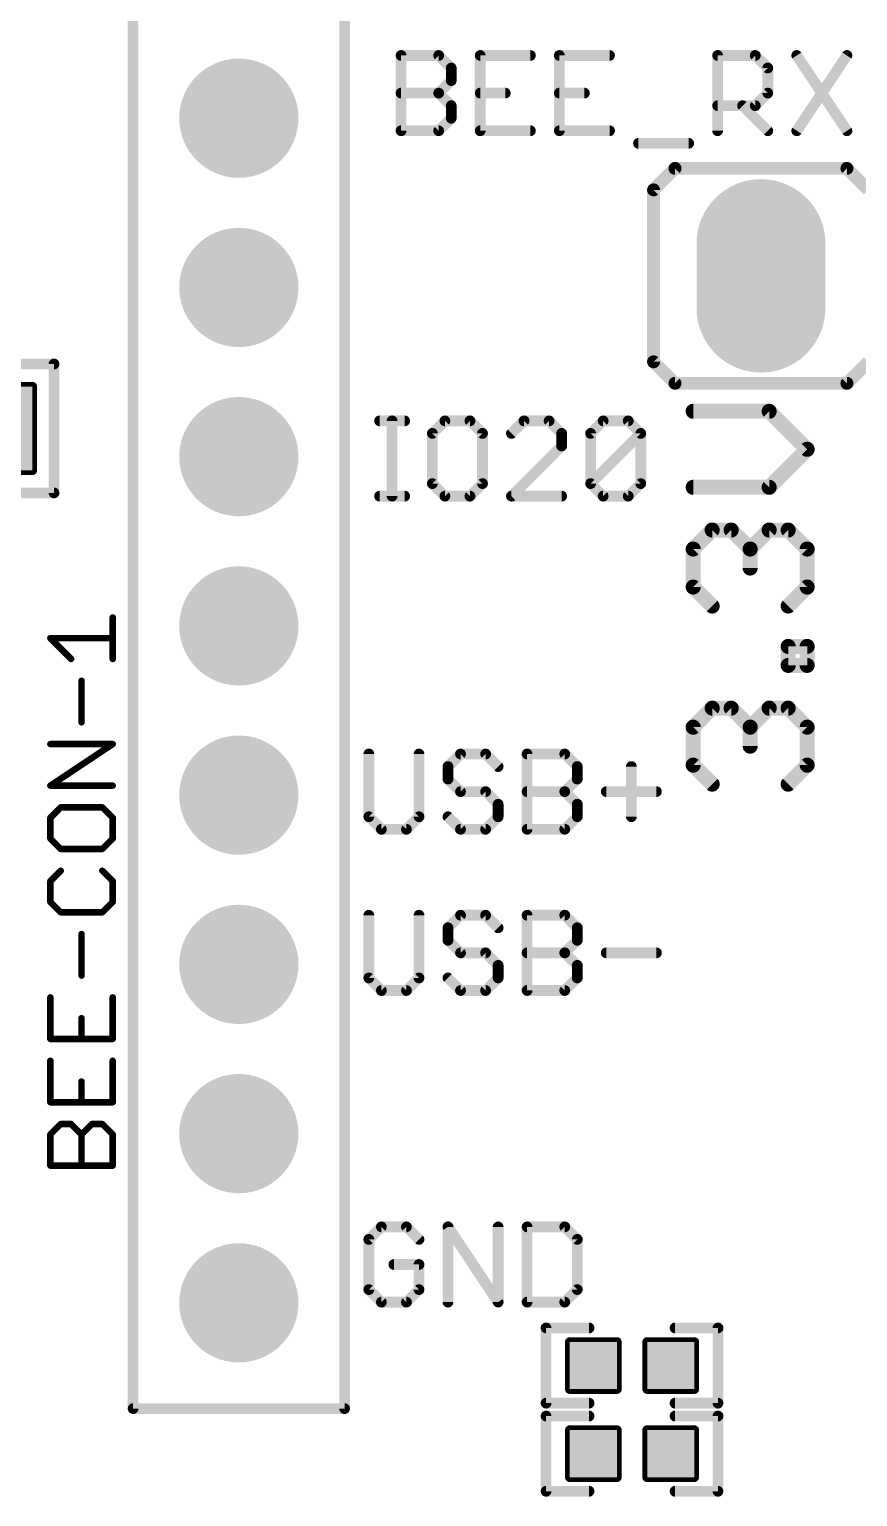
# Model space of a CAD drawing. Extents: x -15 to 107, y -79 to 1.
# Drawn here: x 59.04 to 68.83, y -52.15 to -34.81 of the extents above; entities that cross this region are included whole.
import ezdxf

# ---------------------------------------------------------------- set-up
doc = ezdxf.new("R2010")
doc.units = 0
for name, color, linetype in [('17', 82, 'CONTINUOUS'), ('21', 253, 'CONTINUOUS'), ('29', 82, 'CONTINUOUS'), ('51', 253, 'CONTINUOUS')]:
    doc.layers.add(name, color=color, linetype=linetype)

# ---------------------------------------------------------------- blocks, each defined once
blk = doc.blocks.new('ROUNDP')
at = {"const_width": 0.5}
blk.add_lwpolyline([(0, -0.25, 1), (0, 0.25, 1), (0, -0.25)], format="xyb", dxfattribs=at)
blk = doc.blocks.new('RECT')
blk.add_solid([(-0.5, -0.5), (0.5, -0.5), (-0.5, 0.5), (0.5, 0.5)])
blk = doc.blocks.new('LONGP50')
at = {"const_width": 1}
blk.add_lwpolyline([(-0.25, 0), (0.25, 0)], dxfattribs=at)
at = {"const_width": 0.5}
for points in [[(-0.25, 0.25, 1), (-0.25, -0.25)], [(0.25, -0.25, 1), (0.25, 0.25)]]:
    blk.add_lwpolyline(points, format="xyb", dxfattribs=at)
blk = doc.blocks.new('RECT192256X176000R10')
at = {"const_width": 0.055}
blk.add_lwpolyline([(0.5733, -0.495), (0.5733, 0.495, 0.4142), (0.5458, 0.5225), (-0.5458, 0.5225, 0.4142), (-0.5733, 0.495), (-0.5733, -0.495, 0.4142), (-0.5458, -0.5225), (0.5458, -0.5225, 0.4142)], format="xyb", close=True, dxfattribs=at)
blk.add_solid([(-0.5595, -0.5088), (0.5595, -0.5088), (-0.5595, 0.5088), (0.5595, 0.5088)])
blk = doc.blocks.new('RECT107290X107290R17')
at = {"const_width": 0.057}
blk.add_lwpolyline([(0.3068, -0.2783), (0.3068, 0.2783, 0.4142), (0.2783, 0.3068), (-0.2783, 0.3068, 0.4142), (-0.3068, 0.2783), (-0.3068, -0.2783, 0.4142), (-0.2783, -0.3068), (0.2783, -0.3068, 0.4142)], format="xyb", close=True, dxfattribs=at)
blk.add_solid([(-0.2925, -0.2925), (0.2925, -0.2925), (-0.2925, 0.2925), (0.2925, 0.2925)])

msp = doc.modelspace()

# ---------------------------------------------------------------- linework, layer by layer
at = {"layer": '21'}
for points, const_width in [([(60.2688, -51.1059), (60.2688, -30.6059)], 0.127), ([(62.7688, -30.6059), (62.7688, -51.1059)], 0.127), ([(63.4365, -36.0045), (63.4365, -35.1147)], 0.127), ([(63.4365, -35.1147), (63.8814, -35.1147)], 0.127), ([(63.8814, -35.1147), (64.0297, -35.263)], 0.127), ([(64.0297, -35.263), (64.0297, -35.4113)], 0.127), ([(64.9652, -35.1147), (64.372, -35.1147)], 0.127), ([(64.372, -35.1147), (64.372, -36.0045)], 0.127), ([(65.9007, -35.1147), (65.3075, -35.1147)], 0.127), ([(65.3075, -35.1147), (65.3075, -36.0045)], 0.127), ([(67.1786, -36.0045), (67.1786, -35.1147)], 0.127), ([(67.1786, -35.1147), (67.6235, -35.1147)], 0.127), ([(67.6235, -35.1147), (67.7717, -35.263)], 0.127), ([(67.7717, -35.263), (67.7717, -35.5596)], 0.127), ([(68.1141, -35.1147), (68.7073, -36.0045)], 0.127), ([(68.7073, -35.1147), (68.1141, -36.0045)], 0.127), ([(64.0297, -35.4113), (63.8814, -35.5596)], 0.127), ([(63.4365, -35.5596), (63.8814, -35.5596)], 0.127), ([(63.8814, -35.5596), (64.0297, -35.7079)], 0.127), ([(64.372, -35.5596), (64.6686, -35.5596)], 0.127), ([(65.3075, -35.5596), (65.6041, -35.5596)], 0.127), ([(67.7717, -35.5596), (67.6235, -35.7079)], 0.127), ([(64.0297, -35.7079), (64.0297, -35.8562)], 0.127), ([(67.6235, -35.7079), (67.1786, -35.7079)], 0.127), ([(67.4752, -35.7079), (67.7717, -36.0045)], 0.127), ([(64.0297, -35.8562), (63.8814, -36.0045)], 0.127), ([(63.8814, -36.0045), (63.4365, -36.0045)], 0.127), ([(64.372, -36.0045), (64.9652, -36.0045)], 0.127), ([(65.3075, -36.0045), (65.9007, -36.0045)], 0.127), ([(66.2431, -36.1528), (66.8362, -36.1528)], 0.127), ([(66.421, -36.703), (66.675, -36.449)], 0.1524), ([(68.707, -36.449), (66.675, -36.449)], 0.1524), ([(68.707, -36.449), (68.961, -36.703)], 0.1524), ([(66.421, -38.735), (66.421, -36.703)], 0.1524), ([(66.421, -38.735), (66.675, -38.989)], 0.1524), ([(68.707, -38.989), (68.961, -38.735)], 0.1524), ([(58.4454, -38.7604), (59.3344, -38.7604)], 0.127), ([(59.3344, -38.7604), (59.3344, -40.2844)], 0.127), ([(68.707, -38.989), (66.675, -38.989)], 0.1524), ([(67.788, -39.3197), (66.8898, -39.3197)], 0.1778), ([(68.2371, -39.7688), (67.788, -39.3197)], 0.1778), ([(63.1825, -39.4327), (63.4791, -39.4327)], 0.127), ([(63.3308, -40.3225), (63.3308, -39.4327)], 0.127), ([(63.9545, -39.4327), (63.8062, -39.581)], 0.127), ([(63.8062, -39.581), (63.8062, -40.1742)], 0.127), ([(64.2511, -39.4327), (63.9545, -39.4327)], 0.127), ([(64.3993, -39.581), (64.2511, -39.4327)], 0.127), ([(64.3993, -40.1742), (64.3993, -39.581)], 0.127), ([(64.89, -39.4327), (64.7417, -39.581)], 0.127), ([(65.1866, -39.4327), (64.89, -39.4327)], 0.127), ([(65.3349, -39.581), (65.1866, -39.4327)], 0.127), ([(65.3349, -39.7293), (65.3349, -39.581)], 0.127), ([(65.6772, -39.581), (65.8255, -39.4327)], 0.127), ([(65.6772, -40.1742), (65.6772, -39.581)], 0.127), ([(65.6772, -40.1742), (66.2704, -39.581)], 0.127), ([(65.8255, -39.4327), (66.1221, -39.4327)], 0.127), ([(66.1221, -39.4327), (66.2704, -39.581)], 0.127), ([(66.2704, -39.581), (66.2704, -40.1742)], 0.127), ([(64.7417, -40.3225), (65.3349, -39.7293)], 0.127), ([(67.788, -40.2179), (68.2371, -39.7688)], 0.1778), ([(59.3344, -40.2844), (58.4454, -40.2844)], 0.127), ([(63.8062, -40.1742), (63.9545, -40.3225)], 0.127), ([(64.2511, -40.3225), (64.3993, -40.1742)], 0.127), ([(65.8255, -40.3225), (65.6772, -40.1742)], 0.127), ([(66.2704, -40.1742), (66.1221, -40.3225)], 0.127), ([(66.8898, -40.2179), (67.788, -40.2179)], 0.1778), ([(63.1825, -40.3225), (63.4791, -40.3225)], 0.127), ([(63.9545, -40.3225), (64.2511, -40.3225)], 0.127), ([(65.3349, -40.3225), (64.7417, -40.3225)], 0.127), ([(66.1221, -40.3225), (65.8255, -40.3225)], 0.127), ([(66.8898, -40.9475), (67.1143, -40.723)], 0.1778), ([(67.1143, -40.723), (67.3389, -40.723)], 0.1778), ([(67.3389, -40.723), (67.5634, -40.9475)], 0.1778), ([(67.5634, -40.9475), (67.788, -40.723)], 0.1778), ([(67.788, -40.723), (68.0125, -40.723)], 0.1778), ([(68.0125, -40.723), (68.2371, -40.9475)], 0.1778), ([(66.8898, -41.3966), (66.8898, -40.9475)], 0.1778), ([(67.5634, -40.9475), (67.5634, -41.1721)], 0.1778), ([(68.2371, -40.9475), (68.2371, -41.3966)], 0.1778), ([(67.1143, -41.6212), (66.8898, -41.3966)], 0.1778), ([(68.2371, -41.3966), (68.0125, -41.6212)], 0.1778), ([(60.0278, -42.2468), (60.0278, -41.7553)], 0.0762), ([(59.5363, -42.2468), (59.2906, -42.001)], 0.0762), ([(59.2906, -42.001), (60.0278, -42.001)], 0.0762), ([(68.0125, -42.3228), (68.0125, -42.0983)], 0.1778), ([(68.0125, -42.0983), (68.2371, -42.0983)], 0.1778), ([(68.2371, -42.0983), (68.2371, -42.3228)], 0.1778), ([(68.2371, -42.3228), (68.0125, -42.3228)], 0.1778), ([(59.6592, -42.9952), (59.6592, -42.5037)], 0.0762), ([(66.8898, -43.0524), (67.1143, -42.8279)], 0.1778), ([(67.1143, -42.8279), (67.3389, -42.8279)], 0.1778), ([(67.3389, -42.8279), (67.5634, -43.0524)], 0.1778), ([(67.5634, -43.0524), (67.788, -42.8279)], 0.1778), ([(67.788, -42.8279), (68.0125, -42.8279)], 0.1778), ([(68.0125, -42.8279), (68.2371, -43.0524)], 0.1778), ([(66.8898, -43.5015), (66.8898, -43.0524)], 0.1778), ([(67.5634, -43.0524), (67.5634, -43.277)], 0.1778), ([(68.2371, -43.0524), (68.2371, -43.5015)], 0.1778), ([(59.2906, -43.7436), (60.0278, -43.2521)], 0.0762), ([(60.0278, -43.2521), (59.2906, -43.2521)], 0.0762), ([(63.0555, -43.3697), (63.0555, -44.1112)], 0.127), ([(63.6487, -44.1112), (63.6487, -43.3697)], 0.127), ([(64.1393, -43.3697), (63.991, -43.518)], 0.127), ([(64.4359, -43.3697), (64.1393, -43.3697)], 0.127), ([(64.5842, -43.518), (64.4359, -43.3697)], 0.127), ([(64.9265, -44.2595), (64.9265, -43.3697)], 0.127), ([(64.9265, -43.3697), (65.3714, -43.3697)], 0.127), ([(65.3714, -43.3697), (65.5197, -43.518)], 0.127), ([(63.991, -43.518), (63.991, -43.6663)], 0.127), ([(65.5197, -43.518), (65.5197, -43.6663)], 0.127), ([(66.1586, -43.518), (66.1586, -44.1112)], 0.127), ([(67.1143, -43.7261), (66.8898, -43.5015)], 0.1778), ([(68.2371, -43.5015), (68.0125, -43.7261)], 0.1778), ([(63.991, -43.6663), (64.1393, -43.8146)], 0.127), ([(65.5197, -43.6663), (65.3714, -43.8146)], 0.127), ([(60.0278, -43.7436), (59.2906, -43.7436)], 0.0762), ([(64.1393, -43.8146), (64.4359, -43.8146)], 0.127), ([(64.4359, -43.8146), (64.5842, -43.9629)], 0.127), ([(64.9265, -43.8146), (65.3714, -43.8146)], 0.127), ([(65.3714, -43.8146), (65.5197, -43.9629)], 0.127), ([(65.8621, -43.8146), (66.4552, -43.8146)], 0.127), ([(59.4134, -44.0005), (59.2906, -44.1234)], 0.0762), ([(59.9049, -44.0005), (59.4134, -44.0005)], 0.0762), ([(60.0278, -44.1234), (59.9049, -44.0005)], 0.0762), ([(64.5842, -43.9629), (64.5842, -44.1112)], 0.127), ([(65.5197, -43.9629), (65.5197, -44.1112)], 0.127), ([(59.2906, -44.1234), (59.2906, -44.3692)], 0.0762), ([(60.0278, -44.3692), (60.0278, -44.1234)], 0.0762), ([(63.0555, -44.1112), (63.2038, -44.2595)], 0.127), ([(63.2038, -44.2595), (63.5004, -44.2595)], 0.127), ([(63.5004, -44.2595), (63.6487, -44.1112)], 0.127), ([(64.1393, -44.2595), (63.991, -44.1112)], 0.127), ([(64.4359, -44.2595), (64.1393, -44.2595)], 0.127), ([(64.5842, -44.1112), (64.4359, -44.2595)], 0.127), ([(65.3714, -44.2595), (64.9265, -44.2595)], 0.127), ([(65.5197, -44.1112), (65.3714, -44.2595)], 0.127), ([(59.2906, -44.3692), (59.4134, -44.492)], 0.0762), ([(59.9049, -44.492), (60.0278, -44.3692)], 0.0762), ([(59.4134, -44.492), (59.9049, -44.492)], 0.0762), ([(59.4134, -44.749), (59.2906, -44.8718)], 0.0762), ([(60.0278, -44.8718), (59.9049, -44.749)], 0.0762), ([(59.2906, -44.8718), (59.2906, -45.1176)], 0.0762), ([(60.0278, -45.1176), (60.0278, -44.8718)], 0.0762), ([(59.2906, -45.1176), (59.4134, -45.2404)], 0.0762), ([(59.9049, -45.2404), (60.0278, -45.1176)], 0.0762), ([(59.4134, -45.2404), (59.9049, -45.2404)], 0.0762), ([(63.0555, -45.2747), (63.0555, -46.0162)], 0.127), ([(63.6487, -46.0162), (63.6487, -45.2747)], 0.127), ([(64.1393, -45.2747), (63.991, -45.423)], 0.127), ([(64.4359, -45.2747), (64.1393, -45.2747)], 0.127), ([(64.5842, -45.423), (64.4359, -45.2747)], 0.127), ([(64.9265, -46.1645), (64.9265, -45.2747)], 0.127), ([(64.9265, -45.2747), (65.3714, -45.2747)], 0.127), ([(65.3714, -45.2747), (65.5197, -45.423)], 0.127), ([(63.991, -45.423), (63.991, -45.5713)], 0.127), ([(65.5197, -45.423), (65.5197, -45.5713)], 0.127), ([(59.6592, -45.9889), (59.6592, -45.4974)], 0.0762), ([(63.991, -45.5713), (64.1393, -45.7196)], 0.127), ([(65.5197, -45.5713), (65.3714, -45.7196)], 0.127), ([(64.1393, -45.7196), (64.4359, -45.7196)], 0.127), ([(64.4359, -45.7196), (64.5842, -45.8679)], 0.127), ([(64.9265, -45.7196), (65.3714, -45.7196)], 0.127), ([(65.3714, -45.7196), (65.5197, -45.8679)], 0.127), ([(65.8621, -45.7196), (66.4552, -45.7196)], 0.127), ([(64.5842, -45.8679), (64.5842, -46.0162)], 0.127), ([(65.5197, -45.8679), (65.5197, -46.0162)], 0.127), ([(63.0555, -46.0162), (63.2038, -46.1645)], 0.127), ([(63.2038, -46.1645), (63.5004, -46.1645)], 0.127), ([(63.5004, -46.1645), (63.6487, -46.0162)], 0.127), ([(64.1393, -46.1645), (63.991, -46.0162)], 0.127), ([(64.4359, -46.1645), (64.1393, -46.1645)], 0.127), ([(64.5842, -46.0162), (64.4359, -46.1645)], 0.127), ([(65.3714, -46.1645), (64.9265, -46.1645)], 0.127), ([(65.5197, -46.0162), (65.3714, -46.1645)], 0.127), ([(59.2906, -46.2458), (59.2906, -46.7373)], 0.0762), ([(60.0278, -46.7373), (60.0278, -46.2458)], 0.0762), ([(59.6592, -46.7373), (59.6592, -46.4915)], 0.0762), ([(59.2906, -46.7373), (60.0278, -46.7373)], 0.0762), ([(59.2906, -46.9942), (59.2906, -47.4857)], 0.0762), ([(60.0278, -47.4857), (60.0278, -46.9942)], 0.0762), ([(59.6592, -47.4857), (59.6592, -47.2399)], 0.0762), ([(59.2906, -47.4857), (60.0278, -47.4857)], 0.0762), ([(59.2906, -47.8655), (59.4134, -47.7426)], 0.0762), ([(59.2906, -48.2341), (59.2906, -47.8655)], 0.0762), ([(59.4134, -47.7426), (59.5363, -47.7426)], 0.0762), ([(59.5363, -47.7426), (59.6592, -47.8655)], 0.0762), ([(59.6592, -47.8655), (59.7821, -47.7426)], 0.0762), ([(59.6592, -48.2341), (59.6592, -47.8655)], 0.0762), ([(59.7821, -47.7426), (59.9049, -47.7426)], 0.0762), ([(59.9049, -47.7426), (60.0278, -47.8655)], 0.0762), ([(60.0278, -47.8655), (60.0278, -48.2341)], 0.0762), ([(60.0278, -48.2341), (59.2906, -48.2341)], 0.0762), ([(63.2038, -48.9577), (63.0555, -49.106)], 0.127), ([(63.5004, -48.9577), (63.2038, -48.9577)], 0.127), ([(63.6487, -49.106), (63.5004, -48.9577)], 0.127), ([(63.991, -49.8475), (63.991, -48.9577)], 0.127), ([(63.991, -48.9577), (64.5842, -49.8475)], 0.127), ([(64.5842, -49.8475), (64.5842, -48.9577)], 0.127), ([(64.9265, -48.9577), (64.9265, -49.8475)], 0.127), ([(65.3714, -48.9577), (64.9265, -48.9577)], 0.127), ([(65.5197, -49.106), (65.3714, -48.9577)], 0.127), ([(63.0555, -49.106), (63.0555, -49.6992)], 0.127), ([(65.5197, -49.6992), (65.5197, -49.106)], 0.127), ([(63.6487, -49.4026), (63.3521, -49.4026)], 0.127), ([(63.6487, -49.6992), (63.6487, -49.4026)], 0.127), ([(63.0555, -49.6992), (63.2038, -49.8475)], 0.127), ([(63.5004, -49.8475), (63.6487, -49.6992)], 0.127), ([(65.3714, -49.8475), (65.5197, -49.6992)], 0.127), ([(63.2038, -49.8475), (63.5004, -49.8475)], 0.127), ([(64.9265, -49.8475), (65.3714, -49.8475)], 0.127), ([(65.659, -50.1523), (65.151, -50.1523)], 0.127), ([(65.151, -50.1523), (65.151, -51.0413)], 0.127), ([(67.183, -50.1523), (66.675, -50.1523)], 0.127), ([(67.183, -51.0413), (67.183, -50.1523)], 0.127), ([(65.151, -51.0413), (65.659, -51.0413)], 0.127), ([(66.675, -51.0413), (67.183, -51.0413)], 0.127), ([(62.7688, -51.1059), (60.2688, -51.1059)], 0.127), ([(65.659, -51.1937), (65.151, -51.1937)], 0.127), ([(65.151, -51.1937), (65.151, -52.0827)], 0.127), ([(67.183, -51.1937), (66.675, -51.1937)], 0.127), ([(67.183, -52.0827), (67.183, -51.1937)], 0.127), ([(65.151, -52.0827), (65.659, -52.0827)], 0.127), ([(66.675, -52.0827), (67.183, -52.0827)], 0.127)]:
    msp.add_lwpolyline(points, dxfattribs=dict(at, const_width=const_width))
for points, const_width in [([(63.4683, -35.1147, 1), (63.4047, -35.1147)], 0.0635), ([(63.4365, -35.083, 1), (63.4365, -35.1465)], 0.0635), ([(63.9038, -35.0923, 1), (63.8589, -35.1372)], 0.0635), ([(63.8814, -35.1465, 1), (63.8814, -35.083)], 0.0635), ([(64.0614, -35.263, 1), (63.9979, -35.263)], 0.0635), ([(64.372, -35.083, 1), (64.372, -35.1465)], 0.0635), ([(64.4038, -35.1147, 1), (64.3403, -35.1147)], 0.0635), ([(64.9652, -35.1465, 1), (64.9652, -35.083)], 0.0635), ([(65.3075, -35.083, 1), (65.3075, -35.1465)], 0.0635), ([(65.3393, -35.1147, 1), (65.2758, -35.1147)], 0.0635), ([(65.9007, -35.1465, 1), (65.9007, -35.083)], 0.0635), ([(67.2103, -35.1147, 1), (67.1468, -35.1147)], 0.0635), ([(67.1786, -35.083, 1), (67.1786, -35.1465)], 0.0635), ([(67.6459, -35.0923, 1), (67.601, -35.1372)], 0.0635), ([(67.6235, -35.1465, 1), (67.6235, -35.083)], 0.0635), ([(67.8035, -35.263, 1), (67.74, -35.263)], 0.0635), ([(68.1405, -35.0971, 1), (68.0877, -35.1324)], 0.0635), ([(68.7337, -35.1324, 1), (68.6808, -35.0971)], 0.0635), ([(64.0072, -35.2855, 1), (64.0521, -35.2406)], 0.0635), ([(64.0521, -35.4338, 1), (64.0072, -35.3889)], 0.0635), ([(67.7493, -35.2855, 1), (67.7942, -35.2406)], 0.0635), ([(63.4365, -35.5279, 1), (63.4365, -35.5914)], 0.0635), ([(63.9038, -35.5372, 1), (63.8589, -35.5821)], 0.0635), ([(63.8589, -35.5372, 1), (63.9038, -35.5821)], 0.0635), ([(63.8814, -35.5914, 1), (63.8814, -35.5279)], 0.0635), ([(63.9979, -35.4113, 1), (64.0614, -35.4113)], 0.0635), ([(64.372, -35.5279, 1), (64.372, -35.5914)], 0.0635), ([(64.6686, -35.5914, 1), (64.6686, -35.5279)], 0.0635), ([(65.3075, -35.5279, 1), (65.3075, -35.5914)], 0.0635), ([(65.6041, -35.5914, 1), (65.6041, -35.5279)], 0.0635), ([(67.74, -35.5596, 1), (67.8035, -35.5596)], 0.0635), ([(67.7942, -35.5821, 1), (67.7493, -35.5372)], 0.0635), ([(64.0614, -35.7079, 1), (63.9979, -35.7079)], 0.0635), ([(64.0072, -35.7304, 1), (64.0521, -35.6855)], 0.0635), ([(67.1786, -35.6762, 1), (67.1786, -35.7397)], 0.0635), ([(67.4976, -35.6855, 1), (67.4527, -35.7304)], 0.0635), ([(67.601, -35.6855, 1), (67.6459, -35.7304)], 0.0635), ([(67.6235, -35.7397, 1), (67.6235, -35.6762)], 0.0635), ([(63.9979, -35.8562, 1), (64.0614, -35.8562)], 0.0635), ([(64.0521, -35.8787, 1), (64.0072, -35.8338)], 0.0635), ([(63.4047, -36.0045, 1), (63.4683, -36.0045)], 0.0635), ([(63.4365, -35.9727, 1), (63.4365, -36.0363)], 0.0635), ([(63.8589, -35.982, 1), (63.9038, -36.027)], 0.0635), ([(63.8814, -36.0363, 1), (63.8814, -35.9727)], 0.0635), ([(64.372, -35.9727, 1), (64.372, -36.0363)], 0.0635), ([(64.3403, -36.0045, 1), (64.4038, -36.0045)], 0.0635), ([(64.9652, -36.0363, 1), (64.9652, -35.9727)], 0.0635), ([(65.3075, -35.9727, 1), (65.3075, -36.0363)], 0.0635), ([(65.2758, -36.0045, 1), (65.3393, -36.0045)], 0.0635), ([(65.9007, -36.0363, 1), (65.9007, -35.9727)], 0.0635), ([(67.1468, -36.0045, 1), (67.2103, -36.0045)], 0.0635), ([(67.7493, -36.027, 1), (67.7942, -35.982)], 0.0635), ([(68.0877, -35.9869, 1), (68.1405, -36.0221)], 0.0635), ([(68.6808, -36.0221, 1), (68.7337, -35.9869)], 0.0635), ([(66.2431, -36.121, 1), (66.2431, -36.1845)], 0.0635), ([(66.8362, -36.1845, 1), (66.8362, -36.121)], 0.0635), ([(66.675, -36.4109, 1), (66.675, -36.4871)], 0.0762), ([(66.7019, -36.4759, 1), (66.6481, -36.4221)], 0.0762), ([(68.7339, -36.4221, 1), (68.6801, -36.4759)], 0.0762), ([(68.707, -36.4871, 1), (68.707, -36.4109)], 0.0762), ([(66.4591, -36.703, 1), (66.3829, -36.703)], 0.0762), ([(66.3941, -36.6761, 1), (66.4479, -36.7299)], 0.0762), ([(66.4479, -38.7081, 1), (66.3941, -38.7619)], 0.0762), ([(59.3662, -38.7604, 1), (59.3026, -38.7604)], 0.0635), ([(59.3344, -38.7922, 1), (59.3344, -38.7287)], 0.0635), ([(66.3829, -38.735, 1), (66.4591, -38.735)], 0.0762), ([(66.675, -38.9509, 1), (66.675, -39.0271)], 0.0762), ([(66.6481, -39.0159, 1), (66.7019, -38.9621)], 0.0762), ([(68.6801, -38.9621, 1), (68.7339, -39.0159)], 0.0762), ([(68.707, -39.0271, 1), (68.707, -38.9509)], 0.0762), ([(66.8898, -39.2752, 1), (66.8898, -39.3641)], 0.0889), ([(67.8194, -39.2882, 1), (67.7566, -39.3511)], 0.0889), ([(67.788, -39.3641, 1), (67.788, -39.2752)], 0.0889), ([(63.1825, -39.401, 1), (63.1825, -39.4645)], 0.0635), ([(63.3625, -39.4327, 1), (63.299, -39.4327)], 0.0635), ([(63.4791, -39.4645, 1), (63.4791, -39.401)], 0.0635), ([(63.8379, -39.581, 1), (63.7744, -39.581)], 0.0635), ([(63.7837, -39.5586, 1), (63.8286, -39.6035)], 0.0635), ([(63.9545, -39.401, 1), (63.9545, -39.4645)], 0.0635), ([(63.9769, -39.4552, 1), (63.932, -39.4103)], 0.0635), ([(64.2735, -39.4103, 1), (64.2286, -39.4552)], 0.0635), ([(64.2511, -39.4645, 1), (64.2511, -39.401)], 0.0635), ([(64.4311, -39.581, 1), (64.3676, -39.581)], 0.0635), ([(64.3769, -39.6035, 1), (64.4218, -39.5586)], 0.0635), ([(64.7192, -39.5586, 1), (64.7641, -39.6035)], 0.0635), ([(64.89, -39.401, 1), (64.89, -39.4645)], 0.0635), ([(64.9124, -39.4552, 1), (64.8675, -39.4103)], 0.0635), ([(65.209, -39.4103, 1), (65.1641, -39.4552)], 0.0635), ([(65.1866, -39.4645, 1), (65.1866, -39.401)], 0.0635), ([(65.3666, -39.581, 1), (65.3031, -39.581)], 0.0635), ([(65.3124, -39.6035, 1), (65.3573, -39.5586)], 0.0635), ([(65.709, -39.581, 1), (65.6455, -39.581)], 0.0635), ([(65.6548, -39.5586, 1), (65.6997, -39.6035)], 0.0635), ([(65.8255, -39.401, 1), (65.8255, -39.4645)], 0.0635), ([(65.848, -39.4552, 1), (65.8031, -39.4103)], 0.0635), ([(66.1445, -39.4103, 1), (66.0996, -39.4552)], 0.0635), ([(66.1221, -39.4645, 1), (66.1221, -39.401)], 0.0635), ([(66.3021, -39.581, 1), (66.2386, -39.581)], 0.0635), ([(66.2928, -39.6035, 1), (66.2479, -39.5586)], 0.0635), ([(66.2479, -39.6035, 1), (66.2928, -39.5586)], 0.0635), ([(65.3031, -39.7293, 1), (65.3666, -39.7293)], 0.0635), ([(65.3573, -39.7518, 1), (65.3124, -39.7069)], 0.0635), ([(68.2685, -39.8002, 1), (68.2057, -39.7374)], 0.0889), ([(68.2057, -39.8002, 1), (68.2685, -39.7374)], 0.0889), ([(59.3344, -40.3162, 1), (59.3344, -40.2527)], 0.0635), ([(63.7744, -40.1742, 1), (63.8379, -40.1742)], 0.0635), ([(63.8286, -40.1518, 1), (63.7837, -40.1967)], 0.0635), ([(64.3676, -40.1742, 1), (64.4311, -40.1742)], 0.0635), ([(64.4218, -40.1967, 1), (64.3769, -40.1518)], 0.0635), ([(65.6455, -40.1742, 1), (65.709, -40.1742)], 0.0635), ([(65.6997, -40.1518, 1), (65.6548, -40.1967)], 0.0635), ([(65.6548, -40.1518, 1), (65.6997, -40.1967)], 0.0635), ([(66.2386, -40.1742, 1), (66.3021, -40.1742)], 0.0635), ([(66.2928, -40.1967, 1), (66.2479, -40.1518)], 0.0635), ([(66.8898, -40.1735, 1), (66.8898, -40.2624)], 0.0889), ([(67.7566, -40.1865, 1), (67.8194, -40.2493)], 0.0889), ([(67.788, -40.2624, 1), (67.788, -40.1735)], 0.0889), ([(59.3026, -40.2844, 1), (59.3662, -40.2844)], 0.0635), ([(63.1825, -40.2908, 1), (63.1825, -40.3543)], 0.0635), ([(63.299, -40.3225, 1), (63.3625, -40.3225)], 0.0635), ([(63.4791, -40.3543, 1), (63.4791, -40.2908)], 0.0635), ([(63.9545, -40.2908, 1), (63.9545, -40.3543)], 0.0635), ([(63.932, -40.345, 1), (63.9769, -40.3)], 0.0635), ([(64.2286, -40.3, 1), (64.2735, -40.345)], 0.0635), ([(64.2511, -40.3543, 1), (64.2511, -40.2908)], 0.0635), ([(64.7192, -40.3, 1), (64.7641, -40.345)], 0.0635), ([(64.7417, -40.2908, 1), (64.7417, -40.3543)], 0.0635), ([(65.3349, -40.3543, 1), (65.3349, -40.2908)], 0.0635), ([(65.8255, -40.2908, 1), (65.8255, -40.3543)], 0.0635), ([(65.8031, -40.345, 1), (65.848, -40.3)], 0.0635), ([(66.0996, -40.3, 1), (66.1445, -40.345)], 0.0635), ([(66.1221, -40.3543, 1), (66.1221, -40.2908)], 0.0635), ([(67.1143, -40.6785, 1), (67.1143, -40.7674)], 0.0889), ([(67.1457, -40.7544, 1), (67.0829, -40.6915)], 0.0889), ([(67.3703, -40.6915, 1), (67.3074, -40.7544)], 0.0889), ([(67.3389, -40.7674, 1), (67.3389, -40.6785)], 0.0889), ([(67.788, -40.6785, 1), (67.788, -40.7674)], 0.0889), ([(67.8194, -40.7544, 1), (67.7566, -40.6915)], 0.0889), ([(68.044, -40.6915, 1), (67.9811, -40.7544)], 0.0889), ([(68.0125, -40.7674, 1), (68.0125, -40.6785)], 0.0889), ([(66.9342, -40.9475, 1), (66.8453, -40.9475)], 0.0889), ([(66.8583, -40.9161, 1), (66.9212, -40.9789)], 0.0889), ([(67.6079, -40.9475, 1), (67.519, -40.9475)], 0.0889), ([(67.532, -40.9161, 1), (67.5949, -40.9789)], 0.0889), ([(67.532, -40.9789, 1), (67.5949, -40.9161)], 0.0889), ([(68.2815, -40.9475, 1), (68.1927, -40.9475)], 0.0889), ([(68.2057, -40.9789, 1), (68.2685, -40.9161)], 0.0889), ([(67.519, -41.1721, 1), (67.6079, -41.1721)], 0.0889), ([(66.9212, -41.3652, 1), (66.8583, -41.4281)], 0.0889), ([(66.8453, -41.3966, 1), (66.9342, -41.3966)], 0.0889), ([(68.1927, -41.3966, 1), (68.2815, -41.3966)], 0.0889), ([(68.2685, -41.4281, 1), (68.2057, -41.3652)], 0.0889), ([(67.0829, -41.6526, 1), (67.1457, -41.5898)], 0.0889), ([(67.9811, -41.5898, 1), (68.044, -41.6526)], 0.0889), ([(60.0469, -41.7553, 1), (60.0088, -41.7553)], 0.0381), ([(59.2906, -41.982, 1), (59.2906, -42.0201)], 0.0381), ([(59.304, -41.9876, 1), (59.2771, -42.0145)], 0.0381), ([(60.0278, -42.0201, 1), (60.0278, -41.982)], 0.0381), ([(68.0125, -42.0538, 1), (68.0125, -42.1427)], 0.0889), ([(68.057, -42.0983, 1), (67.9681, -42.0983)], 0.0889), ([(68.2815, -42.0983, 1), (68.1927, -42.0983)], 0.0889), ([(68.2371, -42.1427, 1), (68.2371, -42.0538)], 0.0889), ([(59.5228, -42.2602, 1), (59.5498, -42.2333)], 0.0381), ([(60.0088, -42.2468, 1), (60.0469, -42.2468)], 0.0381), ([(68.0125, -42.2784, 1), (68.0125, -42.3673)], 0.0889), ([(67.9681, -42.3228, 1), (68.057, -42.3228)], 0.0889), ([(68.1927, -42.3228, 1), (68.2815, -42.3228)], 0.0889), ([(68.2371, -42.3673, 1), (68.2371, -42.2784)], 0.0889), ([(59.6782, -42.5037, 1), (59.6401, -42.5037)], 0.0381), ([(67.1143, -42.7834, 1), (67.1143, -42.8723)], 0.0889), ([(67.1457, -42.8593, 1), (67.0829, -42.7964)], 0.0889), ([(67.3703, -42.7964, 1), (67.3074, -42.8593)], 0.0889), ([(67.3389, -42.8723, 1), (67.3389, -42.7834)], 0.0889), ([(67.788, -42.7834, 1), (67.788, -42.8723)], 0.0889), ([(67.8194, -42.8593, 1), (67.7566, -42.7964)], 0.0889), ([(68.044, -42.7964, 1), (67.9811, -42.8593)], 0.0889), ([(68.0125, -42.8723, 1), (68.0125, -42.7834)], 0.0889), ([(59.6401, -42.9952, 1), (59.6782, -42.9952)], 0.0381), ([(66.9342, -43.0524, 1), (66.8453, -43.0524)], 0.0889), ([(66.8583, -43.021, 1), (66.9212, -43.0839)], 0.0889), ([(67.532, -43.021, 1), (67.5949, -43.0839)], 0.0889), ([(67.6079, -43.0524, 1), (67.519, -43.0524)], 0.0889), ([(67.532, -43.0839, 1), (67.5949, -43.021)], 0.0889), ([(68.2815, -43.0524, 1), (68.1927, -43.0524)], 0.0889), ([(68.2057, -43.0839, 1), (68.2685, -43.021)], 0.0889), ([(59.2906, -43.2331, 1), (59.2906, -43.2712)], 0.0381), ([(60.0384, -43.268, 1), (60.0172, -43.2363)], 0.0381), ([(60.0278, -43.2712, 1), (60.0278, -43.2331)], 0.0381), ([(63.0873, -43.3697, 1), (63.0237, -43.3697)], 0.0635), ([(63.6804, -43.3697, 1), (63.6169, -43.3697)], 0.0635), ([(64.1393, -43.338, 1), (64.1393, -43.4015)], 0.0635), ([(64.1618, -43.3922, 1), (64.1169, -43.3473)], 0.0635), ([(64.4583, -43.3473, 1), (64.4134, -43.3922)], 0.0635), ([(64.4359, -43.4015, 1), (64.4359, -43.338)], 0.0635), ([(64.9265, -43.338, 1), (64.9265, -43.4015)], 0.0635), ([(64.9583, -43.3697, 1), (64.8948, -43.3697)], 0.0635), ([(65.3939, -43.3473, 1), (65.349, -43.3922)], 0.0635), ([(65.3714, -43.4015, 1), (65.3714, -43.338)], 0.0635), ([(67.519, -43.277, 1), (67.6079, -43.277)], 0.0889), ([(64.0228, -43.518, 1), (63.9593, -43.518)], 0.0635), ([(63.9686, -43.4956, 1), (64.0135, -43.5405)], 0.0635), ([(64.5617, -43.5405, 1), (64.6066, -43.4956)], 0.0635), ([(65.5515, -43.518, 1), (65.488, -43.518)], 0.0635), ([(65.4973, -43.5405, 1), (65.5422, -43.4956)], 0.0635), ([(66.1904, -43.518, 1), (66.1269, -43.518)], 0.0635), ([(66.9212, -43.4701, 1), (66.8583, -43.533)], 0.0889), ([(66.8453, -43.5015, 1), (66.9342, -43.5015)], 0.0889), ([(68.1927, -43.5015, 1), (68.2815, -43.5015)], 0.0889), ([(68.2685, -43.533, 1), (68.2057, -43.4701)], 0.0889), ([(63.9593, -43.6663, 1), (64.0228, -43.6663)], 0.0635), ([(64.0135, -43.6439, 1), (63.9686, -43.6888)], 0.0635), ([(65.488, -43.6663, 1), (65.5515, -43.6663)], 0.0635), ([(65.5422, -43.6888, 1), (65.4973, -43.6439)], 0.0635), ([(67.0829, -43.7575, 1), (67.1457, -43.6947)], 0.0889), ([(67.9811, -43.6947, 1), (68.044, -43.7575)], 0.0889), ([(59.2906, -43.7246, 1), (59.2906, -43.7627)], 0.0381), ([(59.28, -43.7278, 1), (59.3011, -43.7595)], 0.0381), ([(60.0278, -43.7627, 1), (60.0278, -43.7246)], 0.0381), ([(64.1393, -43.7829, 1), (64.1393, -43.8464)], 0.0635), ([(64.1169, -43.8371, 1), (64.1618, -43.7922)], 0.0635), ([(64.4583, -43.7922, 1), (64.4134, -43.8371)], 0.0635), ([(64.4359, -43.8464, 1), (64.4359, -43.7829)], 0.0635), ([(64.9265, -43.7829, 1), (64.9265, -43.8464)], 0.0635), ([(65.3939, -43.7922, 1), (65.349, -43.8371)], 0.0635), ([(65.349, -43.7922, 1), (65.3939, -43.8371)], 0.0635), ([(65.3714, -43.8464, 1), (65.3714, -43.7829)], 0.0635), ([(65.8621, -43.7829, 1), (65.8621, -43.8464)], 0.0635), ([(66.4552, -43.8464, 1), (66.4552, -43.7829)], 0.0635), ([(59.4134, -43.9815, 1), (59.4134, -44.0196)], 0.0381), ([(59.4269, -44.014, 1), (59.4, -43.9871)], 0.0381), ([(59.9184, -43.9871, 1), (59.8915, -44.014)], 0.0381), ([(59.9049, -44.0196, 1), (59.9049, -43.9815)], 0.0381), ([(64.6159, -43.9629, 1), (64.5524, -43.9629)], 0.0635), ([(64.5617, -43.9854, 1), (64.6066, -43.9405)], 0.0635), ([(65.5515, -43.9629, 1), (65.488, -43.9629)], 0.0635), ([(65.4973, -43.9854, 1), (65.5422, -43.9405)], 0.0635), ([(59.2771, -44.1099, 1), (59.304, -44.1369)], 0.0381), ([(59.3096, -44.1234, 1), (59.2715, -44.1234)], 0.0381), ([(60.0469, -44.1234, 1), (60.0088, -44.1234)], 0.0381), ([(60.0143, -44.1369, 1), (60.0413, -44.1099)], 0.0381), ([(63.0237, -44.1112, 1), (63.0873, -44.1112)], 0.0635), ([(63.078, -44.0888, 1), (63.033, -44.1337)], 0.0635), ([(63.2038, -44.2278, 1), (63.2038, -44.2913)], 0.0635), ([(63.1813, -44.282, 1), (63.2262, -44.237)], 0.0635), ([(63.4779, -44.237, 1), (63.5228, -44.282)], 0.0635), ([(63.5004, -44.2913, 1), (63.5004, -44.2278)], 0.0635), ([(63.6169, -44.1112, 1), (63.6804, -44.1112)], 0.0635), ([(63.6711, -44.1337, 1), (63.6262, -44.0888)], 0.0635), ([(64.0135, -44.0888, 1), (63.9686, -44.1337)], 0.0635), ([(64.1393, -44.2278, 1), (64.1393, -44.2913)], 0.0635), ([(64.1169, -44.282, 1), (64.1618, -44.237)], 0.0635), ([(64.4134, -44.237, 1), (64.4583, -44.282)], 0.0635), ([(64.4359, -44.2913, 1), (64.4359, -44.2278)], 0.0635), ([(64.5524, -44.1112, 1), (64.6159, -44.1112)], 0.0635), ([(64.6066, -44.1337, 1), (64.5617, -44.0888)], 0.0635), ([(64.9265, -44.2278, 1), (64.9265, -44.2913)], 0.0635), ([(65.349, -44.237, 1), (65.3939, -44.282)], 0.0635), ([(65.3714, -44.2913, 1), (65.3714, -44.2278)], 0.0635), ([(65.488, -44.1112, 1), (65.5515, -44.1112)], 0.0635), ([(65.5422, -44.1337, 1), (65.4973, -44.0888)], 0.0635), ([(66.1269, -44.1112, 1), (66.1904, -44.1112)], 0.0635), ([(59.304, -44.3557, 1), (59.2771, -44.3826)], 0.0381), ([(59.2715, -44.3692, 1), (59.3096, -44.3692)], 0.0381), ([(60.0088, -44.3692, 1), (60.0469, -44.3692)], 0.0381), ([(60.0413, -44.3826, 1), (60.0143, -44.3557)], 0.0381), ([(64.8948, -44.2595, 1), (64.9583, -44.2595)], 0.0635), ([(59.4134, -44.473, 1), (59.4134, -44.5111)], 0.0381), ([(59.4, -44.5055, 1), (59.4269, -44.4786)], 0.0381), ([(59.8915, -44.4786, 1), (59.9184, -44.5055)], 0.0381), ([(59.9049, -44.5111, 1), (59.9049, -44.473)], 0.0381), ([(59.4269, -44.7624, 1), (59.4, -44.7355)], 0.0381), ([(59.9184, -44.7355, 1), (59.8915, -44.7624)], 0.0381), ([(59.3096, -44.8718, 1), (59.2715, -44.8718)], 0.0381), ([(59.2771, -44.8584, 1), (59.304, -44.8853)], 0.0381), ([(60.0469, -44.8718, 1), (60.0088, -44.8718)], 0.0381), ([(60.0143, -44.8853, 1), (60.0413, -44.8584)], 0.0381), ([(59.304, -45.1041, 1), (59.2771, -45.131)], 0.0381), ([(60.0413, -45.131, 1), (60.0143, -45.1041)], 0.0381), ([(59.2715, -45.1176, 1), (59.3096, -45.1176)], 0.0381), ([(59.4134, -45.2214, 1), (59.4134, -45.2595)], 0.0381), ([(59.4, -45.2539, 1), (59.4269, -45.227)], 0.0381), ([(59.8915, -45.227, 1), (59.9184, -45.2539)], 0.0381), ([(59.9049, -45.2595, 1), (59.9049, -45.2214)], 0.0381), ([(60.0088, -45.1176, 1), (60.0469, -45.1176)], 0.0381), ([(63.0873, -45.2747, 1), (63.0237, -45.2747)], 0.0635), ([(63.6804, -45.2747, 1), (63.6169, -45.2747)], 0.0635), ([(64.1393, -45.243, 1), (64.1393, -45.3065)], 0.0635), ([(64.1618, -45.2972, 1), (64.1169, -45.2523)], 0.0635), ([(64.4583, -45.2523, 1), (64.4134, -45.2972)], 0.0635), ([(64.4359, -45.3065, 1), (64.4359, -45.243)], 0.0635), ([(64.9265, -45.243, 1), (64.9265, -45.3065)], 0.0635), ([(64.9583, -45.2747, 1), (64.8948, -45.2747)], 0.0635), ([(65.3939, -45.2523, 1), (65.349, -45.2972)], 0.0635), ([(65.3714, -45.3065, 1), (65.3714, -45.243)], 0.0635), ([(64.0228, -45.423, 1), (63.9593, -45.423)], 0.0635), ([(63.9686, -45.4006, 1), (64.0135, -45.4455)], 0.0635), ([(64.5617, -45.4455, 1), (64.6066, -45.4006)], 0.0635), ([(65.5515, -45.423, 1), (65.488, -45.423)], 0.0635), ([(65.4973, -45.4455, 1), (65.5422, -45.4006)], 0.0635), ([(59.6782, -45.4974, 1), (59.6401, -45.4974)], 0.0381), ([(63.9593, -45.5713, 1), (64.0228, -45.5713)], 0.0635), ([(64.0135, -45.5489, 1), (63.9686, -45.5938)], 0.0635), ([(65.488, -45.5713, 1), (65.5515, -45.5713)], 0.0635), ([(65.5422, -45.5938, 1), (65.4973, -45.5489)], 0.0635), ([(64.1393, -45.6879, 1), (64.1393, -45.7514)], 0.0635), ([(64.1169, -45.7421, 1), (64.1618, -45.6972)], 0.0635), ([(64.4583, -45.6972, 1), (64.4134, -45.7421)], 0.0635), ([(64.4359, -45.7514, 1), (64.4359, -45.6879)], 0.0635), ([(64.9265, -45.6879, 1), (64.9265, -45.7514)], 0.0635), ([(65.3939, -45.6972, 1), (65.349, -45.7421)], 0.0635), ([(65.349, -45.6972, 1), (65.3939, -45.7421)], 0.0635), ([(65.3714, -45.7514, 1), (65.3714, -45.6879)], 0.0635), ([(65.8621, -45.6879, 1), (65.8621, -45.7514)], 0.0635), ([(66.4552, -45.7514, 1), (66.4552, -45.6879)], 0.0635), ([(64.6159, -45.8679, 1), (64.5524, -45.8679)], 0.0635), ([(64.5617, -45.8904, 1), (64.6066, -45.8455)], 0.0635), ([(65.5515, -45.8679, 1), (65.488, -45.8679)], 0.0635), ([(65.4973, -45.8904, 1), (65.5422, -45.8455)], 0.0635), ([(59.6401, -45.9889, 1), (59.6782, -45.9889)], 0.0381), ([(63.0237, -46.0162, 1), (63.0873, -46.0162)], 0.0635), ([(63.078, -45.9938, 1), (63.033, -46.0387)], 0.0635), ([(63.2038, -46.1328, 1), (63.2038, -46.1963)], 0.0635), ([(63.1813, -46.187, 1), (63.2262, -46.142)], 0.0635), ([(63.4779, -46.142, 1), (63.5228, -46.187)], 0.0635), ([(63.5004, -46.1963, 1), (63.5004, -46.1328)], 0.0635), ([(63.6169, -46.0162, 1), (63.6804, -46.0162)], 0.0635), ([(63.6711, -46.0387, 1), (63.6262, -45.9938)], 0.0635), ([(64.0135, -45.9938, 1), (63.9686, -46.0387)], 0.0635), ([(64.1393, -46.1328, 1), (64.1393, -46.1963)], 0.0635), ([(64.1169, -46.187, 1), (64.1618, -46.142)], 0.0635), ([(64.4134, -46.142, 1), (64.4583, -46.187)], 0.0635), ([(64.4359, -46.1963, 1), (64.4359, -46.1328)], 0.0635), ([(64.5524, -46.0162, 1), (64.6159, -46.0162)], 0.0635), ([(64.6066, -46.0387, 1), (64.5617, -45.9938)], 0.0635), ([(64.9265, -46.1328, 1), (64.9265, -46.1963)], 0.0635), ([(65.349, -46.142, 1), (65.3939, -46.187)], 0.0635), ([(65.3714, -46.1963, 1), (65.3714, -46.1328)], 0.0635), ([(65.488, -46.0162, 1), (65.5515, -46.0162)], 0.0635), ([(65.5422, -46.0387, 1), (65.4973, -45.9938)], 0.0635), ([(59.3096, -46.2458, 1), (59.2715, -46.2458)], 0.0381), ([(60.0469, -46.2458, 1), (60.0088, -46.2458)], 0.0381), ([(64.8948, -46.1645, 1), (64.9583, -46.1645)], 0.0635), ([(59.6782, -46.4915, 1), (59.6401, -46.4915)], 0.0381), ([(59.2906, -46.7182, 1), (59.2906, -46.7563)], 0.0381), ([(59.2715, -46.7373, 1), (59.3096, -46.7373)], 0.0381), ([(59.6401, -46.7373, 1), (59.6782, -46.7373)], 0.0381), ([(60.0088, -46.7373, 1), (60.0469, -46.7373)], 0.0381), ([(60.0278, -46.7563, 1), (60.0278, -46.7182)], 0.0381), ([(59.3096, -46.9942, 1), (59.2715, -46.9942)], 0.0381), ([(60.0469, -46.9942, 1), (60.0088, -46.9942)], 0.0381), ([(59.6782, -47.2399, 1), (59.6401, -47.2399)], 0.0381), ([(59.2906, -47.4666, 1), (59.2906, -47.5047)], 0.0381), ([(59.2715, -47.4857, 1), (59.3096, -47.4857)], 0.0381), ([(59.6401, -47.4857, 1), (59.6782, -47.4857)], 0.0381), ([(60.0088, -47.4857, 1), (60.0469, -47.4857)], 0.0381), ([(60.0278, -47.5047, 1), (60.0278, -47.4666)], 0.0381), ([(59.2771, -47.852, 1), (59.304, -47.879)], 0.0381), ([(59.3096, -47.8655, 1), (59.2715, -47.8655)], 0.0381), ([(59.4134, -47.7236, 1), (59.4134, -47.7617)], 0.0381), ([(59.4269, -47.7561, 1), (59.4, -47.7291)], 0.0381), ([(59.5498, -47.7291, 1), (59.5228, -47.7561)], 0.0381), ([(59.5363, -47.7617, 1), (59.5363, -47.7236)], 0.0381), ([(59.6782, -47.8655, 1), (59.6401, -47.8655)], 0.0381), ([(59.6457, -47.852, 1), (59.6727, -47.879)], 0.0381), ([(59.6457, -47.879, 1), (59.6727, -47.852)], 0.0381), ([(59.7821, -47.7236, 1), (59.7821, -47.7617)], 0.0381), ([(59.7955, -47.7561, 1), (59.7686, -47.7291)], 0.0381), ([(59.9184, -47.7291, 1), (59.8915, -47.7561)], 0.0381), ([(59.9049, -47.7617, 1), (59.9049, -47.7236)], 0.0381), ([(60.0469, -47.8655, 1), (60.0088, -47.8655)], 0.0381), ([(60.0143, -47.879, 1), (60.0413, -47.852)], 0.0381), ([(59.2906, -48.2151, 1), (59.2906, -48.2532)], 0.0381), ([(60.0278, -48.2532, 1), (60.0278, -48.2151)], 0.0381), ([(59.2715, -48.2341, 1), (59.3096, -48.2341)], 0.0381), ([(59.6401, -48.2341, 1), (59.6782, -48.2341)], 0.0381), ([(60.0088, -48.2341, 1), (60.0469, -48.2341)], 0.0381), ([(63.2038, -48.926, 1), (63.2038, -48.9895)], 0.0635), ([(63.2262, -48.9802, 1), (63.1813, -48.9353)], 0.0635), ([(63.5228, -48.9353, 1), (63.4779, -48.9802)], 0.0635), ([(63.5004, -48.9895, 1), (63.5004, -48.926)], 0.0635), ([(64.0228, -48.9577, 1), (63.9593, -48.9577)], 0.0635), ([(64.0174, -48.9401, 1), (63.9646, -48.9754)], 0.0635), ([(64.6159, -48.9577, 1), (64.5524, -48.9577)], 0.0635), ([(64.9265, -48.926, 1), (64.9265, -48.9895)], 0.0635), ([(64.9583, -48.9577, 1), (64.8948, -48.9577)], 0.0635), ([(65.3939, -48.9353, 1), (65.349, -48.9802)], 0.0635), ([(65.3714, -48.9895, 1), (65.3714, -48.926)], 0.0635), ([(63.0873, -49.106, 1), (63.0237, -49.106)], 0.0635), ([(63.033, -49.0836, 1), (63.078, -49.1285)], 0.0635), ([(63.6262, -49.1285, 1), (63.6711, -49.0836)], 0.0635), ([(65.5515, -49.106, 1), (65.488, -49.106)], 0.0635), ([(65.4973, -49.1285, 1), (65.5422, -49.0836)], 0.0635), ([(63.3521, -49.3709, 1), (63.3521, -49.4344)], 0.0635), ([(63.6804, -49.4026, 1), (63.6169, -49.4026)], 0.0635), ([(63.6487, -49.4344, 1), (63.6487, -49.3709)], 0.0635), ([(63.0237, -49.6992, 1), (63.0873, -49.6992)], 0.0635), ([(63.078, -49.6768, 1), (63.033, -49.7217)], 0.0635), ([(63.6169, -49.6992, 1), (63.6804, -49.6992)], 0.0635), ([(63.6711, -49.7217, 1), (63.6262, -49.6768)], 0.0635), ([(65.488, -49.6992, 1), (65.5515, -49.6992)], 0.0635), ([(65.5422, -49.7217, 1), (65.4973, -49.6768)], 0.0635), ([(63.2038, -49.8158, 1), (63.2038, -49.8793)], 0.0635), ([(63.1813, -49.87, 1), (63.2262, -49.825)], 0.0635), ([(63.4779, -49.825, 1), (63.5228, -49.87)], 0.0635), ([(63.5004, -49.8793, 1), (63.5004, -49.8158)], 0.0635), ([(63.9593, -49.8475, 1), (64.0228, -49.8475)], 0.0635), ([(64.5524, -49.8475, 1), (64.6159, -49.8475)], 0.0635), ([(64.5578, -49.8651, 1), (64.6106, -49.8299)], 0.0635), ([(64.9265, -49.8158, 1), (64.9265, -49.8793)], 0.0635), ([(64.8948, -49.8475, 1), (64.9583, -49.8475)], 0.0635), ([(65.349, -49.825, 1), (65.3939, -49.87)], 0.0635), ([(65.3714, -49.8793, 1), (65.3714, -49.8158)], 0.0635), ([(65.151, -50.1206, 1), (65.151, -50.1841)], 0.0635), ([(65.1827, -50.1523, 1), (65.1192, -50.1523)], 0.0635), ([(65.659, -50.1841, 1), (65.659, -50.1206)], 0.0635), ([(66.675, -50.1206, 1), (66.675, -50.1841)], 0.0635), ([(67.2148, -50.1523, 1), (67.1513, -50.1523)], 0.0635), ([(67.183, -50.1841, 1), (67.183, -50.1206)], 0.0635), ([(65.151, -51.0095, 1), (65.151, -51.0731)], 0.0635), ([(65.659, -51.0731, 1), (65.659, -51.0095)], 0.0635), ([(66.675, -51.0095, 1), (66.675, -51.0731)], 0.0635), ([(67.183, -51.0731, 1), (67.183, -51.0095)], 0.0635), ([(60.2688, -51.0742, 1), (60.2688, -51.1377)], 0.0635), ([(60.2371, -51.1059, 1), (60.3006, -51.1059)], 0.0635), ([(62.7371, -51.1059, 1), (62.8006, -51.1059)], 0.0635), ([(62.7688, -51.1377, 1), (62.7688, -51.0742)], 0.0635), ([(65.1192, -51.0413, 1), (65.1827, -51.0413)], 0.0635), ([(65.151, -51.1619, 1), (65.151, -51.2255)], 0.0635), ([(65.1827, -51.1937, 1), (65.1192, -51.1937)], 0.0635), ([(65.659, -51.2255, 1), (65.659, -51.1619)], 0.0635), ([(66.675, -51.1619, 1), (66.675, -51.2255)], 0.0635), ([(67.1513, -51.0413, 1), (67.2148, -51.0413)], 0.0635), ([(67.2148, -51.1937, 1), (67.1513, -51.1937)], 0.0635), ([(67.183, -51.2255, 1), (67.183, -51.1619)], 0.0635), ([(65.151, -52.051, 1), (65.151, -52.1145)], 0.0635), ([(65.659, -52.1145, 1), (65.659, -52.051)], 0.0635), ([(66.675, -52.051, 1), (66.675, -52.1145)], 0.0635), ([(67.183, -52.1145, 1), (67.183, -52.051)], 0.0635), ([(65.1192, -52.0827, 1), (65.1827, -52.0827)], 0.0635), ([(67.1513, -52.0827, 1), (67.2148, -52.0827)], 0.0635)]:
    msp.add_lwpolyline(points, format="xyb", dxfattribs=dict(at, const_width=const_width))

# ---------------------------------------------------------------- block references
at = {"layer": '17', "xscale": 1.308, "yscale": 1.308}
for p in [(61.5188, -35.8559), (61.5188, -35.8559), (61.5188, -37.8559), (61.5188, -37.8559), (61.5188, -39.8559), (61.5188, -39.8559), (61.5188, -41.8559), (61.5188, -41.8559), (61.5188, -43.8559), (61.5188, -43.8559), (61.5188, -45.8559), (61.5188, -45.8559), (61.5188, -47.8559), (61.5188, -47.8559), (61.5188, -49.8559), (61.5188, -49.8559)]:
    msp.add_blockref('ROUNDP', p, dxfattribs=at)
at = {"layer": '17', "xscale": 1.4224, "yscale": 1.4224, "rotation": 90}
msp.add_blockref('LONGP50', (67.691, -37.719), dxfattribs=at)
msp.add_blockref('LONGP50', (67.691, -37.719), dxfattribs=at)
at = {"layer": '29', "xscale": 1.4096, "yscale": 1.4096}
for p in [(61.5188, -35.8559), (61.5188, -37.8559), (61.5188, -39.8559), (61.5188, -41.8559), (61.5188, -43.8559), (61.5188, -45.8559), (61.5188, -47.8559), (61.5188, -49.8559)]:
    msp.add_blockref('ROUNDP', p, dxfattribs=at)
at = {"layer": '29', "xscale": 1.524, "yscale": 1.524, "rotation": 90}
msp.add_blockref('LONGP50', (67.691, -37.719), dxfattribs=at)
at = {"layer": '29'}
for name, p in [('RECT192256X176000R10', (58.5334, -39.5224)), ('RECT107290X107290R17', (65.7098, -50.5968)), ('RECT107290X107290R17', (66.6242, -50.5968))]:
    msp.add_blockref(name, p, dxfattribs=at)
at = {"layer": '29', "rotation": 180}
for p in [(65.7098, -51.6382), (66.6242, -51.6382)]:
    msp.add_blockref('RECT107290X107290R17', p, dxfattribs=at)
at = {"layer": '51', "xscale": 0.6096, "yscale": 0.6096}
msp.add_blockref('RECT', (67.691, -37.719), dxfattribs=at)

doc.saveas('drawing.dxf')
